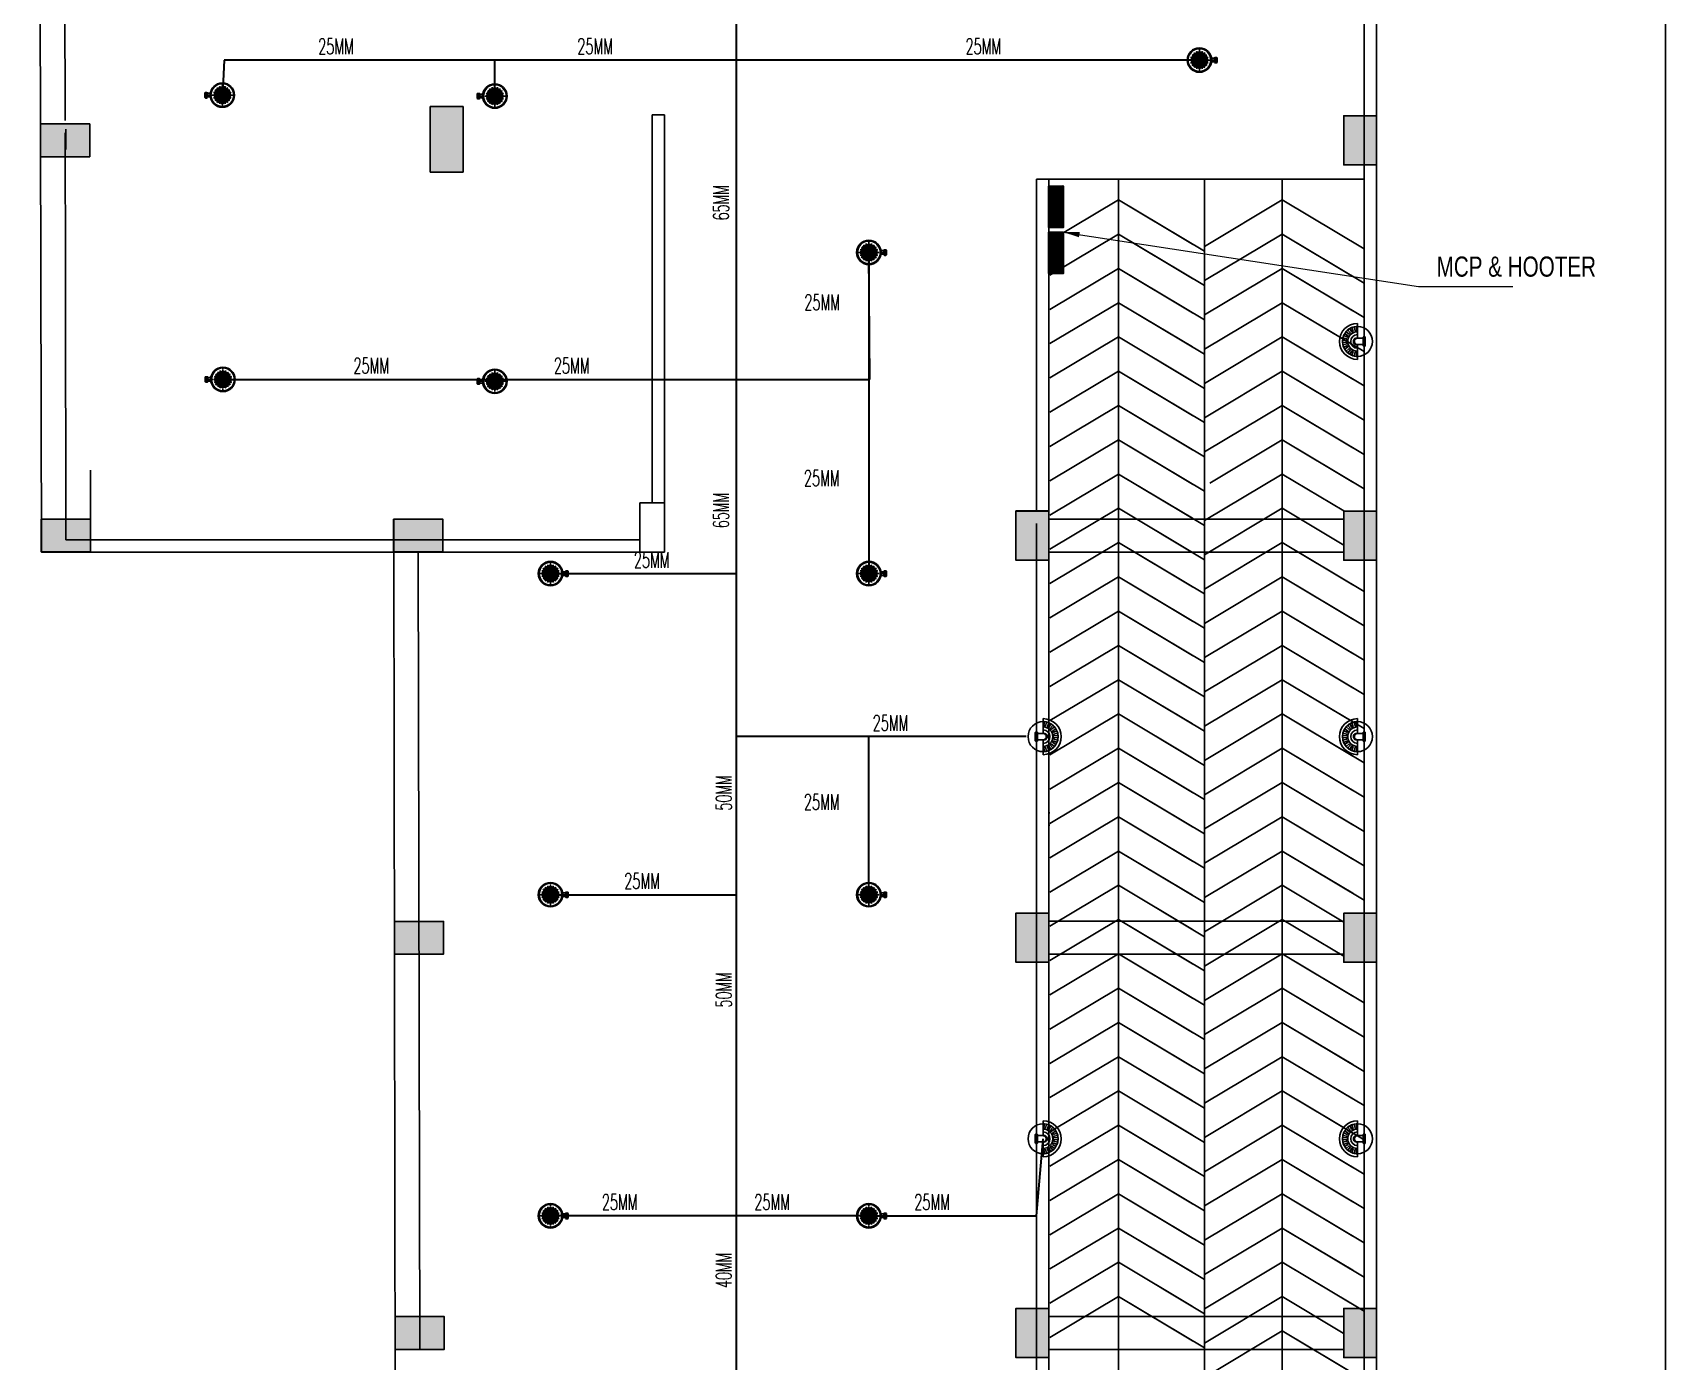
# Model space of a CAD drawing. Header units: inches. Extents: x 1162 to 4924, y 863 to 3182.
# Drawn here: x 2823 to 3421, y 1288 to 1774 of the extents above; entities that cross this region are included whole.
import ezdxf

# ---------------------------------------------------------------- set-up
doc = ezdxf.new("R2010")
doc.units = ezdxf.units.IN
doc.header["$MEASUREMENT"] = 0
doc.linetypes.add('CENTER', pattern=[2, 1.25, -0.25, 0.25, -0.25])
for name, color, linetype in [('01-MF-Aparment-gr$0$SPRN-CLHD-TYP3', 160, 'Continuous'), ('6', 7, 'Continuous'), ('DIM', 5, 'Continuous'), ('FATTN', 241, 'Continuous'), ('FITTING-FF-VISION', 1, 'Continuous'), ('SPR-3', 2, 'Continuous')]:
    doc.layers.add(name, color=color, linetype=linetype)
doc.layers.add('FIRE PIPE 100 MM', color=10, linetype='Continuous', lineweight=30)
doc.layers.add('FIRE PIPE 32 MM', color=10, linetype='Continuous', lineweight=20)
doc.styles.add('Style-Arial', font='times.ttf')
doc.styles.add('style3', font='swisscl.ttf', dxfattribs={"height": 18})
doc.styles.add('TXT2', font='romans.shx', dxfattribs={"width": 0.75, "height": 200})
doc.dimstyles.new('MUKESH', dxfattribs={"dimtxt": 9, "dimasz": 6, "dimexe": 1, "dimexo": 1, "dimgap": 0.5, "dimtad": 0, "dimdec": 1, "dimzin": 0, "dimdsep": 46, "dimlunit": 4, "dimtxsty": 'Style-Arial', "dimblk": 'ARCHTICK', "dimcen": 0.09, "dimclrd": 256, "dimclre": 256, "dimclrt": 256, "dimadec": 1, "dimazin": 0, "dimtfac": 1, "dimtdec": 1, "dimtofl": 0, "dimtmove": 0, "dimatfit": 3, "dimfxl": 1, "dimtolj": 1, "dimtzin": 0, "dimlwd": -1, "dimlwe": 0, "dimarcsym": 0})
pattern_1 = [(315, (328159.69348, -1043816.0483), (0.088388347648, 0.088388347648), [])]

# ---------------------------------------------------------------- blocks, each defined once
blk = doc.blocks.new('GR')
at = {"lineweight": -2, "ltscale": 0.5}
h = blk.add_hatch(color=6, dxfattribs=at)
h.dxf.hatch_style = 1
h.paths.add_polyline_path([(-1050724.2, -333721.67), (-1050712.2, -333721.67), (-1050712.2, -333697.67), (-1050724.2, -333697.67)])
h = blk.add_hatch(color=6, dxfattribs=at)
h.dxf.hatch_style = 1
h.paths.add_polyline_path([(-1050377.78, -333701.05), (-1050377.78, -333719.05), (-1050389.78, -333719.05), (-1050389.78, -333701.05)])
h = blk.add_hatch(color=6, dxfattribs=at)
h.dxf.hatch_style = 1
h.paths.add_polyline_path([(-1050866.88, -333704.03), (-1050848.88, -333704.03), (-1050848.88, -333716.03), (-1050866.88, -333716.03)])
h = blk.add_hatch(color=6, dxfattribs=at)
h.dxf.hatch_style = 1
h.paths.add_polyline_path([(-1050497.77, -333845.79), (-1050497.77, -333863.79), (-1050509.77, -333863.79), (-1050509.77, -333845.79)])
h = blk.add_hatch(color=6, dxfattribs=at)
h.dxf.hatch_style = 1
h.paths.add_polyline_path([(-1050377.77, -333845.81), (-1050377.77, -333863.81), (-1050389.77, -333863.81), (-1050389.77, -333845.81)])
h = blk.add_hatch(color=6, dxfattribs=at)
h.dxf.hatch_style = 1
h.paths.add_polyline_path([(-1050866.6, -333848.8), (-1050848.6, -333848.8), (-1050848.6, -333860.8), (-1050866.6, -333860.8)])
h = blk.add_hatch(color=6, dxfattribs=at)
h.dxf.hatch_style = 1
h.paths.add_polyline_path([(-1050737.6, -333848.79), (-1050719.6, -333848.79), (-1050719.6, -333860.79), (-1050737.6, -333860.79)])
blk.add_line((-1050857.59, -333705.94, -0.03), (-1050857.57, -333713.44, -0.03), dxfattribs=at)
at = {"color": 6, "lineweight": -2, "ltscale": 0.5, "elevation": -0.01}
for points in [[(-1050712.2, -333721.67), (-1050724.2, -333721.67), (-1050724.2, -333697.67), (-1050712.2, -333697.67)], [(-1050377.78, -333701.05), (-1050377.78, -333719.05), (-1050389.78, -333719.05), (-1050389.78, -333701.05)], [(-1050866.88, -333704.03), (-1050848.88, -333704.03), (-1050848.88, -333716.03), (-1050866.88, -333716.03)], [(-1050497.77, -333845.79), (-1050497.77, -333863.79), (-1050509.77, -333863.79), (-1050509.77, -333845.79)], [(-1050377.77, -333845.81), (-1050377.77, -333863.81), (-1050389.77, -333863.81), (-1050389.77, -333845.81)], [(-1050866.6, -333848.8), (-1050848.6, -333848.8), (-1050848.6, -333860.8), (-1050866.6, -333860.8)], [(-1050737.6, -333848.79), (-1050719.6, -333848.79), (-1050719.6, -333860.79), (-1050737.6, -333860.79)]]:
    blk.add_lwpolyline(points, close=True, dxfattribs=at)
blk = doc.blocks.new('WEWEQEWEE')
at = {"layer": 'FATTN', "color": 1}
for p, q in [((-232117, 57486, 0), (-232120, 57480, 0)), ((-232120, 57475, 0), (-232120, 57480, 0)), ((-232120, 57480, 0), (-232110, 57480, 0)), ((-232120, 57475, 0), (-232120, 57470, 0)), ((-232117, 57464, 0), (-232120, 57470, 0)), ((-232110, 57470, 0), (-232120, 57470, 0)), ((-232076, 57486, 0), (-232117, 57486, 0)), ((-232117, 57464, 0), (-232076, 57464, 0)), ((-232110, 57486, 0), (-232110, 57464, 0)), ((-232110, 57483, 0), (-232105, 57483, 0)), ((-232110, 57467, 0), (-232105, 57467, 0)), ((-232105, 57486, 0), (-232105, 57464, 0)), ((-232088, 57486, 0), (-232088, 57464, 0)), ((-232083, 57483, 0), (-232088, 57483, 0)), ((-232083, 57467, 0), (-232088, 57467, 0)), ((-232083, 57486, 0), (-232083, 57464, 0)), ((-232074, 57480, 0), (-232083, 57480, 0)), ((-232083, 57470, 0), (-232074, 57470, 0)), ((-232076, 57486, 0), (-232074, 57480, 0)), ((-232076, 57464, 0), (-232074, 57470, 0)), ((-232074, 57475, 0), (-232074, 57480, 0)), ((-232074, 57475, 0), (-232074, 57470, 0))]:
    blk.add_line(p, q, dxfattribs=at)
at = {"layer": 'FATTN', "color": 8, "linetype": 'CENTER'}
for p, q in [((-232111, 57480, 0), (-232111, 57480, 0)), ((-232111, 57470, 0), (-232111, 57480, 0)), ((-232111, 57470, 0), (-232111, 57470, 0)), ((-232110, 57478, 0), (-232110, 57472, 0)), ((-232105, 57477, 0), (-232088, 57477, 0)), ((-232105, 57477, 0), (-232088, 57477, 0)), ((-232105, 57473, 0), (-232088, 57473, 0)), ((-232105, 57473, 0), (-232088, 57473, 0)), ((-232093, 57473, 0), (-232093, 57477, 0)), ((-232093, 57475, 0), (-232092, 57477, 0)), ((-232092, 57473, 0), (-232091, 57477, 0)), ((-232091, 57473, 0), (-232090, 57477, 0)), ((-232090, 57473, 0), (-232089, 57477, 0)), ((-232089, 57473, 0), (-232088, 57475, 0)), ((-232080, 57479, 0), (-232083, 57479, 0)), ((-232083, 57478, 0), (-232083, 57477, 0)), ((-232083, 57477, 0), (-232083, 57473, 0)), ((-232080, 57477, 0), (-232083, 57477, 0)), ((-232080, 57473, 0), (-232083, 57473, 0)), ((-232083, 57473, 0), (-232083, 57472, 0)), ((-232083, 57471, 0), (-232080, 57471, 0)), ((-232080, 57472, 0), (-232080, 57478, 0)), ((-232080, 57473, 0), (-232079, 57477, 0)), ((-232080, 57477, 0), (-232076, 57477, 0)), ((-232080, 57477, 0), (-232075, 57477, 0)), ((-232080, 57473, 0), (-232075, 57473, 0)), ((-232080, 57473, 0), (-232076, 57473, 0)), ((-232079, 57473, 0), (-232078, 57477, 0)), ((-232077, 57473, 0), (-232077, 57477, 0)), ((-232076, 57477, 0), (-232076, 57473, 0)), ((-232075, 57477, 0), (-232076, 57477, 0)), ((-232076, 57473, 0), (-232076, 57475, 0)), ((-232076, 57473, 0), (-232075, 57473, 0)), ((-232075, 57473, 0), (-232075, 57477, 0))]:
    blk.add_line(p, q, dxfattribs=at)
for centre, radius, start, end in [((-232106, 57475, 0), 7.42, 141.555, 218.4448), ((-232110, 57478, 0), 0.192, 179.9999, 269.9999), ((-232110, 57472, 0), 0.192, 89.9999, 179.9999), ((-232105, 57477, 0), 0.942, 359.9999, 89.9999), ((-232105, 57473, 0), 0.942, 269.9999, 359.9999), ((-232088, 57477, 0), 0.942, 89.9999, 179.9999), ((-232088, 57473, 0), 0.942, 179.9999, 269.9999), ((-232082, 57478, 0), 1.37, 138.7698, 221.2301), ((-232075, 57475, 0), 7.71, 162.9384, 197.0615), ((-232082, 57472, 0), 1.37, 138.7698, 221.2301), ((-232081, 57478, 0), 1.37, 318.7698, 41.2301), ((-232087, 57475, 0), 7.71, 342.9384, 17.0615), ((-232081, 57472, 0), 1.37, 318.7698, 41.2301)]:
    blk.add_arc(centre, radius, start, end, dxfattribs=at)
blk = doc.blocks.new('rerrtrrttrrrte')
at = {"layer": 'FITTING-FF-VISION', "ltscale": 5}
h = blk.add_hatch(color=2, dxfattribs=at)
edge = h.paths.add_edge_path()
edge.add_line((-57394, 147360), (-57375, 147365))
edge.add_ellipse((-57444, 147348), major_axis=(-50.2, 50.2), ratio=1, start_angle=238.3066, end_angle=247.6934)
edge.add_line((-57379, 147376), (-57397, 147368))
edge.add_ellipse((-57444, 147348), major_axis=(-36.3, 36.3), ratio=1, start_angle=247.6934, end_angle=256.3066)
edge.add_line((-57400, 147375), (-57383, 147385))
edge.add_ellipse((-57444, 147348), major_axis=(-50.2, 50.2), ratio=1, start_angle=256.3066, end_angle=265.6934)
edge.add_line((-57390, 147395), (-57405, 147382))
edge.add_ellipse((-57444, 147348), major_axis=(-36.3, 36.3), ratio=1, start_angle=265.6934, end_angle=274.3066)
edge.add_line((-57411, 147387), (-57398, 147402))
edge.add_ellipse((-57444, 147348), major_axis=(50.2, 50.2), ratio=1, start_angle=4.3066, end_angle=13.6934)
edge.add_line((-57407, 147409), (-57417, 147392))
edge.add_ellipse((-57444, 147348), major_axis=(36.3, 36.3), ratio=1, start_angle=13.6934, end_angle=22.3066)
edge.add_line((-57424, 147396), (-57417, 147414))
edge.add_ellipse((-57444, 147348), major_axis=(-50.2, 50.2), ratio=1, start_angle=-67.6934, end_angle=-58.3066)
edge.add_line((-57428, 147417), (-57432, 147398))
edge.add_ellipse((-57444, 147348), major_axis=(36.3, 36.3), ratio=1, start_angle=31.6934, end_angle=40.3066)
edge.add_line((-57440, 147400), (-57438, 147419))
edge.add_ellipse((-57444, 147348), major_axis=(50.2, 50.2), ratio=1, start_angle=40.3066, end_angle=49.6934)
edge.add_line((-57450, 147419), (-57448, 147400))
edge.add_ellipse((-57444, 147348), major_axis=(-36.3, 36.3), ratio=1, start_angle=-40.3066, end_angle=-31.6934)
edge.add_line((-57456, 147398), (-57460, 147417))
edge.add_ellipse((-57444, 147348), major_axis=(50.2, 50.2), ratio=1, start_angle=58.3066, end_angle=67.6934)
edge.add_line((-57472, 147414), (-57464, 147396))
edge.add_ellipse((-57444, 147348), major_axis=(-36.3, 36.3), ratio=1, start_angle=-22.3066, end_angle=-13.6934)
edge.add_line((-57471, 147392), (-57481, 147409))
edge.add_ellipse((-57444, 147348), major_axis=(-50.2, 50.2), ratio=1, start_angle=-13.6934, end_angle=-4.3066)
edge.add_line((-57490, 147402), (-57478, 147387))
edge.add_ellipse((-57444, 147348), major_axis=(-36.3, 36.3), ratio=1, start_angle=-4.3066, end_angle=4.3066)
edge.add_line((-57483, 147382), (-57498, 147395))
edge.add_ellipse((-57444, 147348), major_axis=(-50.2, 50.2), ratio=1, start_angle=4.3066, end_angle=13.6934)
edge.add_line((-57505, 147385), (-57488, 147375))
edge.add_ellipse((-57444, 147348), major_axis=(-36.3, 36.3), ratio=1, start_angle=13.6934, end_angle=22.3066)
edge.add_line((-57491, 147368), (-57510, 147376))
edge.add_ellipse((-57444, 147348), major_axis=(-50.2, 50.2), ratio=1, start_angle=22.3066, end_angle=31.6934)
edge.add_line((-57513, 147365), (-57494, 147360))
edge.add_ellipse((-57444, 147348), major_axis=(36.3, 36.3), ratio=1, start_angle=121.6934, end_angle=130.3066)
edge.add_line((-57495, 147353), (-57515, 147354))
edge.add_ellipse((-57444, 147348), major_axis=(50.2, 50.2), ratio=1, start_angle=130.3066, end_angle=135)
edge.add_ellipse((-57444, 147348), major_axis=(50.2, 50.2), ratio=1, start_angle=135, end_angle=139.6934)
edge.add_line((-57515, 147343), (-57495, 147344))
edge.add_ellipse((-57444, 147348), major_axis=(-36.3, 36.3), ratio=1, start_angle=49.6934, end_angle=58.3066)
edge.add_line((-57494, 147337), (-57513, 147332))
edge.add_ellipse((-57444, 147348), major_axis=(50.2, 50.2), ratio=1, start_angle=148.3066, end_angle=157.6934)
edge.add_line((-57510, 147321), (-57491, 147329))
edge.add_ellipse((-57444, 147348), major_axis=(36.3, 36.3), ratio=1, start_angle=157.6934, end_angle=166.3066)
edge.add_line((-57488, 147322), (-57505, 147311))
edge.add_ellipse((-57444, 147348), major_axis=(50.2, 50.2), ratio=1, start_angle=166.3066, end_angle=175.6934)
edge.add_line((-57498, 147302), (-57483, 147315))
edge.add_ellipse((-57444, 147348), major_axis=(36.3, 36.3), ratio=1, start_angle=175.6934, end_angle=184.3066)
edge.add_line((-57478, 147309), (-57490, 147294))
edge.add_ellipse((-57444, 147348), major_axis=(50.2, 50.2), ratio=1, start_angle=184.3066, end_angle=193.6934)
edge.add_line((-57481, 147288), (-57471, 147305))
edge.add_ellipse((-57444, 147348), major_axis=(36.3, 36.3), ratio=1, start_angle=193.6934, end_angle=202.3066)
edge.add_line((-57464, 147301), (-57472, 147283))
edge.add_ellipse((-57444, 147348), major_axis=(-50.2, 50.2), ratio=1, start_angle=112.3066, end_angle=121.6934)
edge.add_line((-57460, 147279), (-57456, 147298))
edge.add_ellipse((-57444, 147348), major_axis=(36.3, 36.3), ratio=1, start_angle=211.6934, end_angle=220.3066)
edge.add_line((-57448, 147297), (-57450, 147278))
edge.add_ellipse((-57444, 147348), major_axis=(-50.2, 50.2), ratio=1, start_angle=130.3066, end_angle=139.6934)
edge.add_line((-57438, 147278), (-57440, 147297))
edge.add_ellipse((-57444, 147348), major_axis=(-36.3, 36.3), ratio=1, start_angle=139.6934, end_angle=148.3066)
edge.add_line((-57432, 147298), (-57428, 147279))
edge.add_ellipse((-57444, 147348), major_axis=(50.2, 50.2), ratio=1, start_angle=238.3066, end_angle=247.6934)
edge.add_line((-57417, 147283), (-57424, 147301))
edge.add_ellipse((-57444, 147348), major_axis=(36.3, 36.3), ratio=1, start_angle=247.6934, end_angle=256.3066)
edge.add_line((-57417, 147305), (-57407, 147288))
edge.add_ellipse((-57444, 147348), major_axis=(-50.2, 50.2), ratio=1, start_angle=166.3066, end_angle=175.6934)
edge.add_line((-57398, 147294), (-57411, 147309))
edge.add_ellipse((-57444, 147348), major_axis=(36.3, 36.3), ratio=1, start_angle=265.6934, end_angle=274.3066)
edge.add_line((-57405, 147315), (-57390, 147302))
edge.add_ellipse((-57444, 147348), major_axis=(50.2, 50.2), ratio=1, start_angle=274.3066, end_angle=283.6934)
edge.add_line((-57383, 147311), (-57400, 147322))
edge.add_ellipse((-57444, 147348), major_axis=(36.3, 36.3), ratio=1, start_angle=283.6934, end_angle=292.3066)
edge.add_line((-57397, 147329), (-57379, 147321))
edge.add_ellipse((-57444, 147348), major_axis=(50.2, 50.2), ratio=1, start_angle=292.3066, end_angle=301.6934)
edge.add_line((-57375, 147332), (-57394, 147337))
edge.add_ellipse((-57444, 147348), major_axis=(-36.3, 36.3), ratio=1, start_angle=211.6934, end_angle=220.3066)
edge.add_line((-57393, 147344), (-57373, 147343))
edge.add_ellipse((-57444, 147348), major_axis=(50.2, 50.2), ratio=1, start_angle=310.3066, end_angle=315.0016)
edge.add_ellipse((-57444, 147348), major_axis=(-50.2, 50.2), ratio=1, start_angle=225.0016, end_angle=229.6934)
edge.add_line((-57373, 147354), (-57393, 147353))
edge.add_ellipse((-57444, 147348), major_axis=(-36.3, 36.3), ratio=1, start_angle=229.6934, end_angle=238.3066)
at = {"layer": 'FITTING-FF-VISION', "color": 2}
for p, q in [((-57495, 147353), (-57515, 147354)), ((-57495, 147344), (-57515, 147343)), ((-57494, 147360), (-57513, 147365)), ((-57494, 147337), (-57513, 147332)), ((-57491, 147368), (-57510, 147376)), ((-57491, 147329), (-57510, 147321)), ((-57488, 147375), (-57505, 147385)), ((-57488, 147322), (-57505, 147311)), ((-57483, 147382), (-57498, 147395)), ((-57483, 147315), (-57498, 147302)), ((-57478, 147387), (-57490, 147402)), ((-57471, 147392), (-57481, 147409)), ((-57464, 147396), (-57472, 147414)), ((-57456, 147398), (-57460, 147417)), ((-57448, 147400), (-57450, 147419)), ((-57440, 147400), (-57438, 147419)), ((-57432, 147398), (-57428, 147417)), ((-57424, 147396), (-57417, 147414)), ((-57417, 147392), (-57407, 147409)), ((-57411, 147387), (-57398, 147402)), ((-57405, 147382), (-57390, 147395)), ((-57405, 147315), (-57390, 147302)), ((-57400, 147375), (-57383, 147385)), ((-57400, 147322), (-57383, 147311)), ((-57397, 147368), (-57379, 147376)), ((-57397, 147329), (-57379, 147321)), ((-57394, 147360), (-57375, 147365)), ((-57394, 147337), (-57375, 147332)), ((-57393, 147353), (-57373, 147354)), ((-57393, 147344), (-57373, 147343)), ((-57478, 147309), (-57490, 147294)), ((-57471, 147305), (-57481, 147288)), ((-57464, 147301), (-57472, 147283)), ((-57456, 147298), (-57460, 147279)), ((-57448, 147297), (-57450, 147278)), ((-57440, 147297), (-57438, 147278)), ((-57432, 147298), (-57428, 147279)), ((-57424, 147301), (-57417, 147283)), ((-57417, 147305), (-57407, 147288)), ((-57411, 147309), (-57398, 147294))]:
    blk.add_line(p, q, dxfattribs=at)
for radius, start, end in [(71, 175.3066, 180), (71, 180, 184.6934), (71, 157.3066, 166.6934), (71, 193.3066, 202.6934), (71, 139.3066, 148.6934), (51.3, 166.6934, 175.3066), (51.3, 166.6934, 175.3066), (51.3, 184.6934, 193.3066), (51.3, 184.6934, 193.3066), (51.3, 148.6934, 157.3066), (51.3, 148.6934, 157.3066), (51.3, 202.6934, 211.3066), (51.3, 202.6934, 211.3066), (71, 121.3066, 130.6934), (51.3, 130.6934, 139.3066), (51.3, 130.6934, 139.3066), (51.3, 220.6934, 229.3066), (51.3, 220.6934, 229.3066), (71, 103.3066, 112.6934), (51.3, 112.6934, 121.3066), (51.3, 112.6934, 121.3066), (51.3, 94.6934, 103.3066), (51.3, 94.6934, 103.3066), (71, 85.3066, 94.6934), (51.3, 76.6934, 85.3066), (51.3, 76.6934, 85.3066), (71, 67.3066, 76.6934), (51.3, 58.6934, 67.3066), (51.3, 58.6934, 67.3066), (51.3, 40.6934, 49.3066), (51.3, 40.6934, 49.3066), (51.3, 310.6934, 319.3066), (51.3, 310.6934, 319.3066), (71, 49.3066, 58.6934), (51.3, 22.6934, 31.3066), (51.3, 22.6934, 31.3066), (51.3, 328.6934, 337.3066), (51.3, 328.6934, 337.3066), (51.3, 4.6934, 13.3066), (51.3, 4.6934, 13.3066), (51.3, 346.6934, 355.3066), (51.3, 346.6934, 355.3066), (71, 31.3066, 40.6934), (71, 13.3066, 22.6934), (71, 337.3066, 346.6934), (71, 0, 4.6934), (71, 355.3066, 0), (71, 211.3066, 220.6934), (71, 229.3066, 238.6934), (71, 247.3066, 256.6934), (51.3, 238.6934, 247.3066), (51.3, 238.6934, 247.3066), (51.3, 256.6934, 265.3066), (51.3, 256.6934, 265.3066), (71, 265.3066, 274.6934), (51.3, 274.6934, 283.3066), (51.3, 274.6934, 283.3066), (71, 283.3066, 292.6934), (51.3, 292.6934, 301.3066), (51.3, 292.6934, 301.3066), (71, 301.3066, 310.6934), (71, 319.3066, 328.6934)]:
    blk.add_arc((-57444, 147348), radius, start, end, dxfattribs=at)
at = {"layer": 'SPR-3', "color": 8, "linetype": 'CENTER'}
for p, q in [((-57444, 147450), (-57444, 147247)), ((-57343, 147348), (-57590, 147348))]:
    blk.add_line(p, q, dxfattribs=at)
at = {"layer": 'SPR-3', "color": 1}
for p, q in [((-57544, 147363), (-57568, 147363)), ((-57544, 147333), (-57568, 147333))]:
    blk.add_line(p, q, dxfattribs=at)
for radius in [101, 94.3]:
    blk.add_circle((-57444, 147348), radius, dxfattribs=at)
blk.add_arc((-57455, 147348), 90.5, 170.4585, 189.536, dxfattribs=at)
at = {"layer": 'DIM', "color": 3, "rotation": 270}
blk.add_blockref('WEWEQEWEE', (-115054, -84748, 0), dxfattribs=at)
blk = doc.blocks.new('01-MF-Aparment-gr$0$SPTYPE3')
at = {"layer": 'FITTING-FF-VISION', "color": 5}
for p, q in [((1.25, 0.24), (1.25, 1.32)), ((1.25, -1.32), (1.25, -0.24))]:
    blk.add_line(p, q, dxfattribs=at)
at = {"layer": 'FITTING-FF-VISION', "color": 2}
for p, q in [((0.83, 0.23), (1.29, 0.23)), ((1.31, 0.79), (1.34, 1.09)), ((1.43, 0.77), (1.5, 1.07)), ((1.56, 0.73), (1.67, 1.01)), ((1.66, 0.68), (1.82, 0.94)), ((1.77, 0.6), (1.96, 0.83)), ((1.85, 0.52), (2.08, 0.71)), ((1.93, 0.41), (2.19, 0.57)), ((1.98, 0.31), (2.26, 0.42)), ((2.02, 0.18), (2.32, 0.25)), ((2.04, 0.06), (2.34, 0.09)), ((0.83, -0.23), (1.29, -0.23)), ((1.31, -0.79), (1.34, -1.09)), ((1.43, -0.77), (1.5, -1.07)), ((1.56, -0.73), (1.67, -1.01)), ((1.66, -0.68), (1.82, -0.94)), ((1.77, -0.6), (1.96, -0.83)), ((1.85, -0.52), (2.08, -0.71)), ((1.93, -0.41), (2.19, -0.57)), ((1.98, -0.31), (2.26, -0.42)), ((2.02, -0.18), (2.32, -0.25)), ((2.04, -0.06), (2.34, -0.09))]:
    blk.add_line(p, q, dxfattribs=at)
blk.add_lwpolyline([(0.8, -0.34), (0.71, -0.34, -0.414214), (0.68, -0.31), (0.68, 0.31, -0.414214), (0.71, 0.34), (0.8, 0.34, -0.414214), (0.83, 0.31), (0.83, -0.31, -0.414214)], format="xyb", close=True, dxfattribs=at)
at = {"layer": 'FITTING-FF-VISION', "color": 170}
blk.add_arc((1.25, 0), 1.32, 270, 90, dxfattribs=at)
at = {"layer": 'FITTING-FF-VISION', "color": 2}
for centre, radius, start, end in [((1.25, 0), 1.1, 270, 270), ((1.31, 0), 0.242, 248.7051, 111.2949), ((1.25, 0), 1.1, 85.3066, 90), ((1.25, 0), 0.711, 270, 90), ((1.25, 0), 0.499, 270, 90), ((1.25, 0), 0.229, 281.2259, 78.7741), ((1.25, 0), 0.792, 76.6934, 85.3066), ((1.25, 0), 0.792, 76.6934, 85.3066), ((1.25, 0), 1.1, 67.3066, 76.6934), ((1.25, 0), 0.792, 58.6934, 67.3066), ((1.25, 0), 0.792, 58.6934, 67.3066), ((1.25, 0), 0.792, 40.6934, 49.3066), ((1.25, 0), 0.792, 40.6934, 49.3066), ((1.25, 0), 1.1, 49.3066, 58.6934), ((1.25, 0), 0.792, 22.6934, 31.3066), ((1.25, 0), 0.792, 22.6934, 31.3066), ((1.25, 0), 0.792, 4.6934, 13.3066), ((1.25, 0), 0.792, 4.6934, 13.3066), ((1.25, 0), 1.1, 31.3066, 40.6934), ((1.25, 0), 1.1, 13.3066, 22.6934), ((1.25, 0), 1.1, 355.3066, 4.6934), ((1.25, 0), 1.1, 270, 274.6934), ((1.25, 0), 0.792, 274.6934, 283.3066), ((1.25, 0), 0.792, 274.6934, 283.3066), ((1.25, 0), 1.1, 283.3066, 292.6934), ((1.25, 0), 0.792, 292.6934, 301.3066), ((1.25, 0), 0.792, 292.6934, 301.3066), ((1.25, 0), 0.792, 310.6934, 319.3066), ((1.25, 0), 0.792, 310.6934, 319.3066), ((1.25, 0), 1.1, 301.3066, 310.6934), ((1.25, 0), 0.792, 328.6934, 337.3066), ((1.25, 0), 0.792, 328.6934, 337.3066), ((1.25, 0), 0.792, 346.6934, 355.3066), ((1.25, 0), 0.792, 346.6934, 355.3066), ((1.25, 0), 1.1, 319.3066, 328.6934), ((1.25, 0), 1.1, 337.3066, 346.6934)]:
    blk.add_arc(centre, radius, start, end, dxfattribs=at)
blk = doc.blocks.new('_ArchTick')
at = {"color": 0, "linetype": 'ByBlock', "const_width": 0.15}
blk.add_lwpolyline([(-0.5, -0.5), (0.5, 0.5)], dxfattribs=at)

msp = doc.modelspace()

# ---------------------------------------------------------------- hatches: boundary and pattern name
at = {"lineweight": -2, "ltscale": 0.5}
h = msp.add_hatch(color=6, dxfattribs=at)
h.dxf.hatch_style = 1
h.paths.add_polyline_path([(2968.6, 1723.18), (2980.6, 1723.18), (2980.6, 1747.18), (2968.6, 1747.18)])
h = msp.add_hatch(color=6, dxfattribs=at)
h.dxf.hatch_style = 1
h.paths.add_polyline_path([(2825.93, 1740.82), (2843.93, 1740.82), (2843.93, 1728.82), (2825.93, 1728.82)])
h = msp.add_hatch(color=6, dxfattribs=at)
h.dxf.hatch_style = 1
h.paths.add_polyline_path([(3315.03, 1743.8), (3315.03, 1725.8), (3303.03, 1725.8), (3303.03, 1743.8)])
h = msp.add_hatch(color=6, dxfattribs=at)
h.dxf.hatch_style = 1
h.paths.add_polyline_path([(2826.21, 1596.06), (2844.21, 1596.06), (2844.21, 1584.06), (2826.21, 1584.06)])
h = msp.add_hatch(color=6, dxfattribs=at)
h.dxf.hatch_style = 1
h.paths.add_polyline_path([(2955.21, 1596.06), (2973.21, 1596.06), (2973.21, 1584.06), (2955.21, 1584.06)])
h = msp.add_hatch(color=6, dxfattribs=at)
h.dxf.hatch_style = 1
h.paths.add_polyline_path([(3195.03, 1599.06), (3195.03, 1581.06), (3183.03, 1581.06), (3183.03, 1599.06)])
h = msp.add_hatch(color=6, dxfattribs=at)
h.dxf.hatch_style = 1
h.paths.add_polyline_path([(3315.03, 1599.05), (3315.03, 1581.05), (3303.03, 1581.05), (3303.03, 1599.05)])
h = msp.add_hatch(color=6, dxfattribs=at)
h.dxf.hatch_style = 1
h.paths.add_polyline_path([(2955.48, 1448.8), (2973.48, 1448.8), (2973.48, 1436.8), (2955.48, 1436.8)])
h = msp.add_hatch(color=6, dxfattribs=at)
h.dxf.hatch_style = 1
h.paths.add_polyline_path([(3195.03, 1451.81), (3195.03, 1433.81), (3183.03, 1433.81), (3183.03, 1451.81)])
h = msp.add_hatch(color=6, dxfattribs=at)
h.dxf.hatch_style = 1
h.paths.add_polyline_path([(3315.03, 1451.8), (3315.03, 1433.8), (3303.03, 1433.8), (3303.03, 1451.8)])
h = msp.add_hatch(color=6, dxfattribs=at)
h.dxf.hatch_style = 1
h.paths.add_polyline_path([(2955.75, 1304.05), (2973.75, 1304.05), (2973.75, 1292.05), (2955.75, 1292.05)])
h = msp.add_hatch(color=6, dxfattribs=at)
h.dxf.hatch_style = 1
h.paths.add_polyline_path([(3195.03, 1307.06), (3195.03, 1289.06), (3183.03, 1289.06), (3183.03, 1307.06)])
h = msp.add_hatch(color=6, dxfattribs=at)
h.dxf.hatch_style = 1
h.paths.add_polyline_path([(3315.03, 1307.05), (3315.03, 1289.05), (3303.03, 1289.05), (3303.03, 1307.05)])
at = {"layer": 'FIRE PIPE 100 MM', "ltscale": 0.5}
h = msp.add_hatch(dxfattribs=at)
h.set_pattern_fill('ANSI31', color=3, angle=-90)
h.set_pattern_definition(pattern_1)
h.paths.add_polyline_path([(3200.33, 1705.05), (3200.33, 1718.09), (3195.03, 1718.09), (3195.03, 1705.05)])
h.paths.add_polyline_path([(3200.33, 1702.93), (3200.33, 1705.05), (3195.03, 1705.05), (3195.03, 1702.93)])
h = msp.add_hatch(dxfattribs=at)
h.set_pattern_fill('ANSI31', color=256, angle=-90)
h.set_pattern_definition(pattern_1)
h.paths.add_polyline_path([(3200.33, 1701.21), (3195.03, 1701.21), (3195.03, 1686.05), (3200.33, 1686.05)])

# ---------------------------------------------------------------- linework, layer by layer
at = {"lineweight": -2, "ltscale": 0.5}
for p, q in [((2823.03, 3131.06, 0), (2826.22, 1584.06, 0)), ((3315.03, 935.06, 0), (3315.03, 3114.06, 0)), ((3315.03, 2396.06, 0), (3315.03, 935.06, 0)), ((3310.53, 1129.03, 0), (3310.53, 1804.56, 0)), ((2834.79, 1794.56, 0), (2834.9, 1742.06, 0)), ((3049.83, 1744.17, 0.01), (3054.33, 1744.17, 0.01)), ((2834.91, 1737.56, 0), (2835.02, 1685.06, 0)), ((2835.22, 1738.92, -0.02), (2835.23, 1731.42, -0.02)), ((3190.53, 1673.06, 0), (3190.53, 1720.56, 0)), ((3190.53, 1720.56, 0), (3195.03, 1720.56, 0)), ((3195.03, 1107.62, 0), (3195.03, 1720.56, 0)), ((2835.02, 1685.06, 0), (2835.21, 1588.56, 0)), ((3190.53, 1599.06, 0), (3190.53, 1673.06, 0)), ((3190.53, 1599.06, 0), (3190.53, 1673.06, 0)), ((3045.33, 1602.06, 0.01), (3054.33, 1602.06, 0.01)), ((3190.53, 1451.81, 0), (3190.53, 1594.56, 0)), ((2826.22, 1584.06, 0), (3054.33, 1584.06, 0.01)), ((2835.21, 1588.56, 0), (3045.33, 1588.56, 0.01)), ((2955.22, 1584.06, 0), (2956.35, 964.05, 0)), ((2955.22, 1584.06, 0), (2956.35, 964.05, 0)), ((2964.22, 1584.07, 0), (2964.76, 1292.06, 0)), ((3195.44, 1488.56, 0), (3195.03, 1488.56, 0)), ((3190.53, 1108.1, 0), (3190.53, 1484.06, 0)), ((3195.44, 1484.06, 0), (3195.03, 1484.06, 0))]:
    msp.add_line(p, q, dxfattribs=at)
at = {"color": 7, "lineweight": -2, "ltscale": 0.5}
for p, q in [((3049.83, 1602.06, 0.01), (3049.83, 1744.17, 0)), ((3054.33, 1584.06, 0.01), (3054.33, 1744.17, 0.01)), ((3045.33, 1584.06, 0.01), (3045.33, 1602.06, 0.01))]:
    msp.add_line(p, q, dxfattribs=at)
at = {"color": 1, "lineweight": -2, "ltscale": 0.5}
for p, q in [((3195.03, 1720.56, 0), (3252.03, 1720.56, 0)), ((3220.54, 1720.56, 0), (3220.54, 1152.56, 0)), ((3195.44, 1698.02, 0), (3220.54, 1713.02, 0)), ((3220.54, 1713.02, 0), (3247.67, 1696.81, 0)), ((3220.54, 1713.02, 0), (3252.03, 1694.2, 0)), ((3195.44, 1685.47, 0), (3220.54, 1700.47, 0)), ((3220.54, 1700.47, 0), (3247.67, 1684.26, 0)), ((3220.54, 1700.47, 0), (3252.03, 1681.65, 0)), ((3195.44, 1672.92, 0), (3220.54, 1687.92, 0)), ((3220.54, 1687.92, 0), (3247.67, 1671.71, 0)), ((3220.54, 1687.92, 0), (3252.03, 1669.1, 0)), ((3195.44, 1660.36, 0), (3220.54, 1675.37, 0)), ((3220.54, 1675.37, 0), (3247.67, 1659.15, 0)), ((3220.54, 1675.37, 0), (3252.03, 1656.55, 0)), ((3195.44, 1647.81, 0), (3220.54, 1662.82, 0)), ((3220.54, 1662.82, 0), (3247.67, 1646.6, 0)), ((3220.54, 1662.82, 0), (3252.03, 1643.99, 0)), ((3195.44, 1635.26, 0), (3220.54, 1650.26, 0)), ((3220.54, 1650.26, 0), (3247.67, 1634.05, 0)), ((3220.54, 1650.26, 0), (3252.03, 1631.44, 0)), ((3195.44, 1622.71, 0), (3220.54, 1637.71, 0)), ((3220.54, 1637.71, 0), (3247.67, 1621.5, 0)), ((3220.54, 1637.71, 0), (3252.03, 1618.89, 0)), ((3195.44, 1610.16, 0), (3220.54, 1625.16, 0)), ((3220.54, 1625.16, 0), (3247.67, 1608.95, 0)), ((3220.54, 1625.16, 0), (3252.03, 1606.34, 0)), ((3195.44, 1597.61, 0), (3220.54, 1612.61, 0)), ((3220.54, 1612.61, 0), (3247.67, 1596.4, 0)), ((3220.54, 1612.61, 0), (3252.03, 1593.79, 0)), ((3195.44, 1585.06, 0), (3220.54, 1600.06, 0)), ((3220.54, 1600.06, 0), (3247.67, 1583.85, 0)), ((3220.54, 1600.06, 0), (3252.03, 1581.24, 0)), ((3195.44, 1572.51, 0), (3220.54, 1587.51, 0)), ((3220.54, 1587.51, 0), (3247.67, 1571.3, 0)), ((3220.54, 1587.51, 0), (3252.03, 1568.69, 0)), ((3195.44, 1559.96, 0), (3220.54, 1574.96, 0)), ((3220.54, 1574.96, 0), (3247.67, 1558.75, 0)), ((3220.54, 1574.96, 0), (3252.03, 1556.14, 0)), ((3195.44, 1547.41, 0), (3220.54, 1562.41, 0)), ((3220.54, 1562.41, 0), (3247.67, 1546.2, 0)), ((3220.54, 1562.41, 0), (3252.03, 1543.59, 0)), ((3195.44, 1534.85, 0), (3220.54, 1549.86, 0)), ((3220.54, 1549.86, 0), (3247.67, 1533.64, 0)), ((3220.54, 1549.86, 0), (3252.03, 1531.04, 0)), ((3195.44, 1522.3, 0), (3220.54, 1537.31, 0)), ((3220.54, 1537.31, 0), (3247.67, 1521.09, 0)), ((3220.54, 1537.31, 0), (3252.03, 1518.48, 0)), ((3195.44, 1509.75, 0), (3220.54, 1524.75, 0)), ((3220.54, 1524.75, 0), (3247.67, 1508.54, 0)), ((3220.54, 1524.75, 0), (3252.03, 1505.93, 0)), ((3195.44, 1497.2, 0), (3220.54, 1512.2, 0)), ((3220.54, 1512.2, 0), (3247.67, 1495.99, 0)), ((3220.54, 1512.2, 0), (3252.03, 1493.38, 0)), ((3195.44, 1484.65, 0), (3220.54, 1499.65, 0)), ((3220.54, 1499.65, 0), (3247.67, 1483.44, 0)), ((3220.54, 1499.65, 0), (3252.03, 1480.83, 0)), ((3195.44, 1472.1, 0), (3220.54, 1487.1, 0)), ((3220.54, 1487.1, 0), (3247.67, 1470.89, 0)), ((3220.54, 1487.1, 0), (3252.03, 1468.28, 0)), ((3195.44, 1459.55, 0), (3220.54, 1474.55, 0)), ((3220.54, 1474.55, 0), (3247.67, 1458.34, 0)), ((3220.54, 1474.55, 0), (3252.03, 1455.73, 0)), ((3195.44, 1447, 0), (3220.54, 1462, 0)), ((3220.54, 1462, 0), (3247.67, 1445.79, 0)), ((3220.54, 1462, 0), (3252.03, 1443.18, 0)), ((3195.44, 1434.45, 0), (3220.54, 1449.45, 0)), ((3220.54, 1449.45, 0), (3247.67, 1433.24, 0)), ((3220.54, 1449.45, 0), (3252.03, 1430.63, 0)), ((3195.44, 1421.89, 0), (3220.54, 1436.9, 0)), ((3220.54, 1436.9, 0), (3247.67, 1420.69, 0)), ((3220.54, 1436.9, 0), (3252.03, 1418.08, 0)), ((3195.44, 1409.34, 0), (3220.54, 1424.35, 0)), ((3220.54, 1424.35, 0), (3247.67, 1408.13, 0)), ((3220.54, 1424.35, 0), (3252.03, 1405.53, 0)), ((3195.44, 1396.79, 0), (3220.54, 1411.8, 0)), ((3220.54, 1411.8, 0), (3247.67, 1395.58, 0)), ((3220.54, 1411.8, 0), (3252.03, 1392.97, 0)), ((3195.44, 1384.24, 0), (3220.54, 1399.24, 0)), ((3220.54, 1399.24, 0), (3247.67, 1383.03, 0)), ((3220.54, 1399.24, 0), (3252.03, 1380.42, 0)), ((3195.44, 1371.69, 0), (3220.54, 1386.69, 0)), ((3220.54, 1386.69, 0), (3247.67, 1370.48, 0)), ((3220.54, 1386.69, 0), (3252.03, 1367.87, 0)), ((3195.44, 1359.14, 0), (3220.54, 1374.14, 0)), ((3220.54, 1374.14, 0), (3247.67, 1357.93, 0)), ((3220.54, 1374.14, 0), (3252.03, 1355.32, 0)), ((3195.44, 1346.59, 0), (3220.54, 1361.59, 0)), ((3220.54, 1361.59, 0), (3247.67, 1345.38, 0)), ((3220.54, 1361.59, 0), (3252.03, 1342.77, 0)), ((3195.44, 1334.04, 0), (3220.54, 1349.04, 0)), ((3220.54, 1349.04, 0), (3247.67, 1332.83, 0)), ((3220.54, 1349.04, 0), (3252.03, 1330.22, 0)), ((3195.44, 1321.49, 0), (3220.54, 1336.49, 0)), ((3220.54, 1336.49, 0), (3247.67, 1320.28, 0)), ((3220.54, 1336.49, 0), (3252.03, 1317.67, 0)), ((3195.44, 1308.94, 0), (3220.54, 1323.94, 0)), ((3220.54, 1323.94, 0), (3247.67, 1307.73, 0)), ((3220.54, 1323.94, 0), (3252.03, 1305.12, 0)), ((3195.44, 1296.38, 0), (3220.54, 1311.39, 0)), ((3220.54, 1311.39, 0), (3247.67, 1295.18, 0)), ((3220.54, 1311.39, 0), (3252.03, 1292.57, 0))]:
    msp.add_line(p, q, dxfattribs=at)
at = {"color": 5, "lineweight": -2, "ltscale": 0.5}
for p, q in [((3252.03, 1152.56, 0), (3252.03, 1720.56, 0)), ((3280.52, 1720.56, 0), (3280.52, 1152.56, 0)), ((3280.52, 1713.02, 0), (3252.03, 1695.99, 0)), ((3310.53, 1695.08, 0), (3280.52, 1713.02, 0)), ((3280.52, 1700.47, 0), (3252.03, 1683.44, 0)), ((3306.41, 1684.99, 0), (3280.52, 1700.47, 0)), ((3310.53, 1682.53, 0), (3280.52, 1700.47, 0)), ((3280.52, 1687.92, 0), (3252.03, 1670.89, 0)), ((3306.41, 1672.44, 0), (3280.52, 1687.92, 0)), ((3310.53, 1669.98, 0), (3280.52, 1687.92, 0)), ((3280.52, 1675.37, 0), (3252.03, 1658.34, 0)), ((3306.41, 1659.89, 0), (3280.52, 1675.37, 0)), ((3310.53, 1657.43, 0), (3280.52, 1675.37, 0)), ((3280.52, 1662.82, 0), (3252.03, 1645.79, 0)), ((3306.41, 1647.34, 0), (3280.52, 1662.82, 0)), ((3310.53, 1644.88, 0), (3280.52, 1662.82, 0)), ((3280.52, 1650.26, 0), (3252.03, 1633.24, 0)), ((3306.41, 1634.79, 0), (3280.52, 1650.26, 0)), ((3310.53, 1632.33, 0), (3280.52, 1650.26, 0)), ((3280.52, 1637.71, 0), (3252.03, 1620.69, 0)), ((3306.41, 1622.24, 0), (3280.52, 1637.71, 0)), ((3310.53, 1619.78, 0), (3280.52, 1637.71, 0)), ((3280.52, 1625.16, 0), (3253.99, 1609.31, 0)), ((3306.41, 1609.69, 0), (3280.52, 1625.16, 0)), ((3310.53, 1607.23, 0), (3280.52, 1625.16, 0)), ((2844.21, 1596.06, 0), (2844.21, 1614.07, 0)), ((3280.52, 1612.61, 0), (3252.03, 1595.59, 0)), ((3303.03, 1599.16, 0), (3280.52, 1612.61, 0)), ((3280.52, 1600.06, 0), (3252.03, 1583.04, 0)), ((3303.03, 1586.61, 0), (3280.52, 1600.06, 0)), ((3280.52, 1587.51, 0), (3252.03, 1570.48, 0)), ((3306.41, 1572.04, 0), (3280.52, 1587.51, 0)), ((3310.53, 1569.57, 0), (3280.52, 1587.51, 0)), ((3280.52, 1574.96, 0), (3252.03, 1557.93, 0)), ((3306.41, 1559.48, 0), (3280.52, 1574.96, 0)), ((3310.53, 1557.02, 0), (3280.52, 1574.96, 0)), ((3280.52, 1562.41, 0), (3252.03, 1545.38, 0)), ((3306.41, 1546.93, 0), (3280.52, 1562.41, 0)), ((3310.53, 1544.47, 0), (3280.52, 1562.41, 0)), ((3280.52, 1549.86, 0), (3252.03, 1532.83, 0)), ((3306.41, 1534.38, 0), (3280.52, 1549.86, 0)), ((3310.53, 1531.92, 0), (3280.52, 1549.86, 0)), ((3280.52, 1537.31, 0), (3252.03, 1520.28, 0)), ((3306.41, 1521.83, 0), (3280.52, 1537.31, 0)), ((3310.53, 1519.37, 0), (3280.52, 1537.31, 0)), ((3280.52, 1524.75, 0), (3252.03, 1507.73, 0)), ((3306.41, 1509.28, 0), (3280.52, 1524.75, 0)), ((3310.53, 1506.82, 0), (3280.52, 1524.75, 0)), ((3280.52, 1512.2, 0), (3252.03, 1495.18, 0)), ((3306.41, 1496.73, 0), (3280.52, 1512.2, 0)), ((3310.53, 1494.27, 0), (3280.52, 1512.2, 0)), ((3280.52, 1499.65, 0), (3252.03, 1482.63, 0)), ((3306.41, 1484.18, 0), (3280.52, 1499.65, 0)), ((3310.53, 1481.72, 0), (3280.52, 1499.65, 0)), ((3280.52, 1487.1, 0), (3252.03, 1470.08, 0)), ((3306.41, 1471.63, 0), (3280.52, 1487.1, 0)), ((3310.53, 1469.16, 0), (3280.52, 1487.1, 0)), ((3280.52, 1474.55, 0), (3252.03, 1457.52, 0)), ((3306.41, 1459.08, 0), (3280.52, 1474.55, 0)), ((3310.53, 1456.61, 0), (3280.52, 1474.55, 0)), ((3280.52, 1462, 0), (3252.03, 1444.97, 0)), ((3303.03, 1448.55, 0), (3280.52, 1462, 0)), ((3280.52, 1449.45, 0), (3252.03, 1432.42, 0)), ((3303.03, 1436, 0), (3280.52, 1449.45, 0)), ((3280.52, 1436.9, 0), (3252.03, 1419.87, 0)), ((3306.41, 1421.42, 0), (3280.52, 1436.9, 0)), ((3310.53, 1418.96, 0), (3280.52, 1436.9, 0)), ((3280.52, 1424.35, 0), (3252.03, 1407.32, 0)), ((3306.41, 1408.87, 0), (3280.52, 1424.35, 0)), ((3310.53, 1406.41, 0), (3280.52, 1424.35, 0)), ((3280.52, 1411.8, 0), (3252.03, 1394.77, 0)), ((3306.41, 1396.32, 0), (3280.52, 1411.8, 0)), ((3310.53, 1393.86, 0), (3280.52, 1411.8, 0)), ((3280.52, 1399.24, 0), (3252.03, 1382.22, 0)), ((3306.41, 1383.77, 0), (3280.52, 1399.24, 0)), ((3310.53, 1381.31, 0), (3280.52, 1399.24, 0)), ((3280.52, 1386.69, 0), (3252.03, 1369.67, 0)), ((3306.41, 1371.22, 0), (3280.52, 1386.69, 0)), ((3310.53, 1368.76, 0), (3280.52, 1386.69, 0)), ((3280.52, 1374.14, 0), (3252.03, 1357.12, 0)), ((3306.41, 1358.67, 0), (3280.52, 1374.14, 0)), ((3310.53, 1356.2, 0), (3280.52, 1374.14, 0)), ((3280.52, 1361.59, 0), (3252.03, 1344.57, 0)), ((3306.41, 1346.12, 0), (3280.52, 1361.59, 0)), ((3310.53, 1343.65, 0), (3280.52, 1361.59, 0)), ((3280.52, 1349.04, 0), (3252.03, 1332.01, 0)), ((3306.41, 1333.57, 0), (3280.52, 1349.04, 0)), ((3310.53, 1331.1, 0), (3280.52, 1349.04, 0)), ((3280.52, 1336.49, 0), (3252.03, 1319.46, 0)), ((3306.41, 1321.01, 0), (3280.52, 1336.49, 0)), ((3310.53, 1318.55, 0), (3280.52, 1336.49, 0)), ((3280.52, 1323.94, 0), (3252.03, 1306.91, 0)), ((3306.24, 1308.56, 0), (3280.52, 1323.94, 0)), ((3310.53, 1306, 0), (3280.52, 1323.94, 0)), ((3280.52, 1311.39, 0), (3252.03, 1294.36, 0)), ((3302.83, 1298.05, 0), (3280.52, 1311.39, 0)), ((3280.52, 1298.84, 0), (3252.03, 1281.81, 0)), ((3306.41, 1283.36, 0), (3280.52, 1298.84, 0)), ((3310.53, 1280.9, 0), (3280.52, 1298.84, 0))]:
    msp.add_line(p, q, dxfattribs=at)
at = {"color": 6, "lineweight": -2, "ltscale": 0.5, "elevation": 0}
for points in [[(2980.6, 1723.18), (2968.6, 1723.18), (2968.6, 1747.18), (2980.6, 1747.18)], [(2825.93, 1740.82), (2843.93, 1740.82), (2843.93, 1728.82), (2825.93, 1728.82)], [(3315.03, 1743.8), (3315.03, 1725.8), (3303.03, 1725.8), (3303.03, 1743.8)], [(2826.21, 1596.06), (2844.21, 1596.06), (2844.21, 1584.06), (2826.21, 1584.06)], [(2955.21, 1596.06), (2973.21, 1596.06), (2973.21, 1584.06), (2955.21, 1584.06)], [(3195.03, 1599.06), (3195.03, 1581.06), (3183.03, 1581.06), (3183.03, 1599.06)], [(3315.03, 1599.05), (3315.03, 1581.05), (3303.03, 1581.05), (3303.03, 1599.05)], [(2955.48, 1448.8), (2973.48, 1448.8), (2973.48, 1436.8), (2955.48, 1436.8)], [(3195.03, 1451.81), (3195.03, 1433.81), (3183.03, 1433.81), (3183.03, 1451.81)], [(3315.03, 1451.8), (3315.03, 1433.8), (3303.03, 1433.8), (3303.03, 1451.8)], [(2955.75, 1304.05), (2973.75, 1304.05), (2973.75, 1292.05), (2955.75, 1292.05)], [(3195.03, 1307.06), (3195.03, 1289.06), (3183.03, 1289.06), (3183.03, 1307.06)], [(3315.03, 1307.05), (3315.03, 1289.05), (3303.03, 1289.05), (3303.03, 1307.05)]]:
    msp.add_lwpolyline(points, close=True, dxfattribs=at)
at = {"color": 5, "lineweight": -2, "ltscale": 0.5, "elevation": 0}
msp.add_lwpolyline([(3252.03, 1720.56), (3310.53, 1720.56)], dxfattribs=at)
for points in [[(3195.04, 1596.06), (3303.03, 1596.06), (3303.03, 1584.06), (3195.04, 1584.06)], [(3195.03, 1448.81), (3303.03, 1448.81), (3303.03, 1436.81), (3195.03, 1436.81)], [(3195.03, 1292.06), (3303.03, 1292.06), (3303.03, 1304.06), (3195.03, 1304.06)]]:
    msp.add_lwpolyline(points, close=True, dxfattribs=at)
at = {"layer": '6', "color": 6, "lineweight": -2, "ltscale": 0.5}
msp.add_line((3420.79, 3181.71), (3420.79, 863.46), dxfattribs=at)
at = {"layer": 'FIRE PIPE 100 MM', "ltscale": 0.5}
for p, q in [((3080.54, 2221.4, 0), (3080.54, 1222.92, 0)), ((2893.2, 1764.19, 0), (2892.48, 1751.36, 0)), ((3250.22, 1764.19, 0), (2893.2, 1764.19, 0)), ((2992.23, 1751.01, 0), (2992.23, 1764.19, 0)), ((3129.53, 1647.26, 0), (3129.18, 1693.76, 0)), ((3129.18, 1693.76, 0), (3129.18, 1576.16, 0)), ((2892.69, 1647.26, 0), (3080.54, 1647.26, 0)), ((3080.54, 1647.26, 0), (3129.53, 1647.26, 0)), ((3012.63, 1576.16, 0), (3080.54, 1576.16, 0)), ((3186.73, 1516.44, 0), (3080.54, 1516.44, 0)), ((3129.18, 1458.56, 0), (3129.18, 1516.44, 0)), ((3012.63, 1458.56, 0), (3080.54, 1458.56, 0)), ((3190.53, 1340.96, 0), (3192.97, 1369.19, 0)), ((3129.18, 1340.96, 0), (3012.63, 1340.96, 0)), ((3129.18, 1340.96, 0), (3129.18, 1340.96, 0)), ((3129.18, 1340.96, 0), (3190.53, 1340.96, 0))]:
    msp.add_line(p, q, dxfattribs=at)
at = {"layer": 'FIRE PIPE 100 MM', "ltscale": 0.5, "elevation": 0}
for points in [[(3195.03, 1702.93), (3195.03, 1718.09), (3200.33, 1718.09), (3200.33, 1702.93)], [(3195.03, 1686.05), (3195.03, 1701.21), (3200.33, 1701.21), (3200.33, 1686.05)]]:
    msp.add_lwpolyline(points, close=True, dxfattribs=at)

# ---------------------------------------------------------------- block references
at = {"color": 5, "lineweight": -2}
msp.add_blockref('GR', (1053692.8, 335444.87, 0.01), dxfattribs=at)
at = {"layer": '01-MF-Aparment-gr$0$SPRN-CLHD-TYP3', "yscale": 4.9965422081055, "zscale": 4.99654216045476}
for p, xscale, rotation in [((3314.32, 1661.19, 0), -4.99654216045476, 359.9999997268592), ((3186.73, 1516.44, 0), 4.99654216045476, 2.731408313e-07), ((3314.32, 1516.44, 0), -4.99654216045476, 359.9999997268592), ((3186.73, 1369.19, 0), 4.99654216045476, 2.731408313e-07), ((3314.32, 1369.19, 0), -4.99654216045476, 359.9999997268592)]:
    msp.add_blockref('01-MF-Aparment-gr$0$SPTYPE3', p, dxfattribs=dict(at, xscale=xscale, rotation=rotation))
at = {"layer": 'DIM', "color": 3, "yscale": 0.0442292488591647, "zscale": 0.0442292488591647, "rotation": 180}
for p, xscale in [((709.51, 8281.3, 0), 0.0442292488591647), ((5433.19, 8268.47, 0), -0.0442292488591647), ((5532.95, 8268.12, 0), -0.0442292488591647), ((588.47, 8210.86, 0), 0.0442292488591647), ((5433.4, 8164.37, 0), -0.0442292488591647), ((5532.95, 8163.67, 0), -0.0442292488591647), ((471.92, 8093.26, 0), 0.0442292488591647), ((588.47, 8093.26, 0), 0.0442292488591647), ((471.92, 7975.66, 0), 0.0442292488591647), ((588.47, 7975.66, 0), 0.0442292488591647), ((471.92, 7858.06, 0), 0.0442292488591647), ((588.47, 7858.06, 0), 0.0442292488591647)]:
    msp.add_blockref('rerrtrrttrrrte', p, dxfattribs=dict(at, xscale=xscale))

# ---------------------------------------------------------------- texts
at = {"layer": 'FIRE PIPE 100 MM', "ltscale": 0.5, "extrusion": (3.71014e-14, 0.001905, 0.999998), "style": 'TXT2', "width": 0.6}
for p in [(2927.57, 1766.34, 3.37), (3022.44, 1766.34, 3.37), (3164.57, 1766.34, 3.37), (3105.57, 1672.65, 3.19), (2940.47, 1649.41, 3.15), (3013.86, 1649.41, 3.15), (3105.4, 1608.23, 3.07), (3043.13, 1578.3, 3.01), (3130.58, 1518.58, 2.9), (3105.4, 1489.64, 2.84), (3039.63, 1460.7, 2.79), (3031.43, 1343.1, 2.57), (3087.25, 1343.1, 2.57), (3145.81, 1343.1, 2.56)]:
    msp.add_text('25MM', height=5.749, rotation=359.99952, dxfattribs=at).set_placement(p)
at = {"layer": 'FIRE PIPE 100 MM', "ltscale": 0.5, "extrusion": (-0.001905, 3.7101e-14, 0.999998), "style": 'TXT2', "width": 0.6}
for s, p in [('65MM', (3077.9, 1705.48, -5.86)), ('65MM', (3077.9, 1592.77, -5.86)), ('50MM', (3078.94, 1489.35, -5.85)), ('50MM', (3078.94, 1417.22, -5.85)), ('40MM', (3078.94, 1314.47, -5.85))]:
    msp.add_text(s, height=5.749, rotation=89.99952, dxfattribs=at).set_placement(p)
at = {"layer": 'FIRE PIPE 100 MM', "ltscale": 0.5, "style": 'style3'}
msp.add_text('MCP & HOOTER', height=7.369, dxfattribs=at).set_placement((3337.06, 1684.9, 0))

# ---------------------------------------------------------------- leaders
at = {"layer": 'FIRE PIPE 32 MM', "lineweight": 35, "ltscale": 0.3}
msp.add_leader([(3200.33, 1701.21, 0), (3330.47, 1681.31, 0), (3364.9, 1681.31, 0)], dimstyle='MUKESH', dxfattribs=at)

doc.saveas('drawing.dxf')
